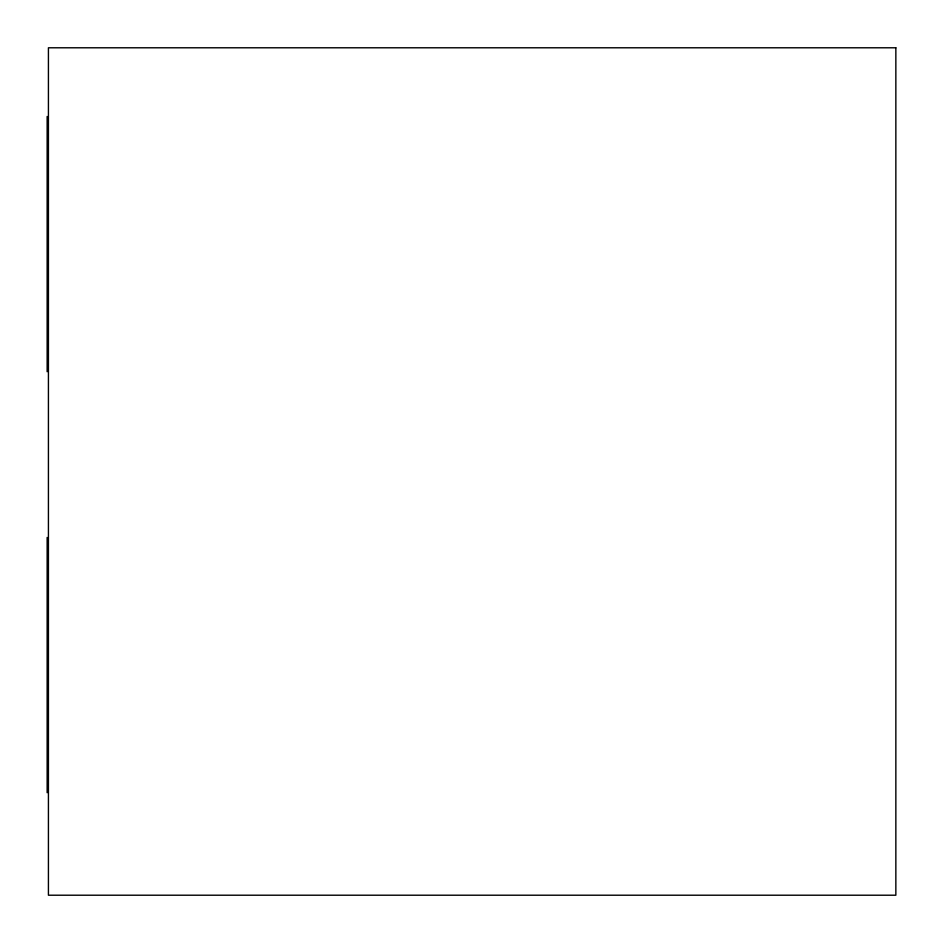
<?xml version="1.0" encoding="UTF-8"?>
<svg xmlns="http://www.w3.org/2000/svg" width="943" height="943" viewBox="0 0 943 943"><rect width="100%" height="100%" fill="white"/><g stroke="black" fill="none" stroke-linecap="round" stroke-linejoin="round"><path stroke-width="1.41" d="M47.15 116.472L47.15 371.719M47.15 537.451L47.15 792.709M895.85 47.787L48.423 47.787L48.423 895.213L895.85 895.213L895.85 47.787"/></g></svg>
